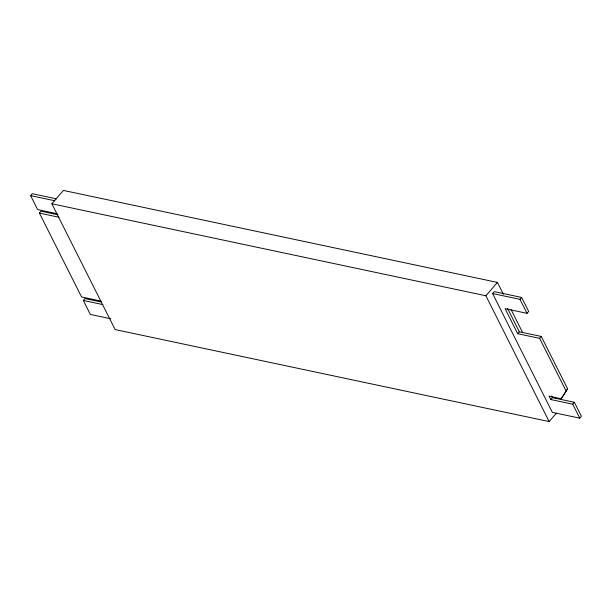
<?xml version="1.0" encoding="UTF-8"?>
<svg xmlns="http://www.w3.org/2000/svg" width="612" height="612" viewBox="0 0 612 612"><rect width="100%" height="100%" fill="white"/><g stroke="black" fill="none" stroke-linecap="round" stroke-linejoin="round"><path stroke-width="0.92" d="M551.603 395.964L552.445 397.632L574.37 402.283L581.4 416.259L579.748 418.164L572.717 404.188L550.792 399.544L549.109 396.193L561.158 398.749L567.599 388.827L541.253 336.439L519.328 331.796L507.585 308.44M567.599 388.827L561.158 398.749M57.207 213.749L37.63 209.602L30.6 195.618L32.252 193.713L56.488 198.854M101.148 301.112L81.572 296.965L39.39 213.098L41.035 211.186L57.819 214.743M556.446 413.146L549.155 421.576L115.133 329.577L51.859 203.773L63.403 190.424L497.418 282.423L503.408 294.318M110.864 318.783L90.362 314.438L83.331 300.461L84.976 298.557L100.827 301.915M51.859 203.773L485.882 295.764L497.418 282.423M579.748 418.164L552.345 412.358L492.584 293.538L494.236 291.633L521.638 297.44L528.669 311.424L527.024 313.329L505.099 308.678L517.683 333.701L539.608 338.352L565.955 390.731M492.584 293.538L519.993 299.352L521.638 297.44M517.683 333.701L519.328 331.796M539.608 338.352L541.253 336.439M550.792 399.544L552.445 397.632M572.717 404.188L574.37 402.283M30.6 195.618L54.835 200.759M39.39 213.098L58.966 217.245M83.331 300.461L102.908 304.608M519.993 299.352L527.024 313.329M511.104 309.618L522.648 332.568M555.138 397.173L555.994 398.879M485.882 295.764L549.155 421.576"/></g></svg>
